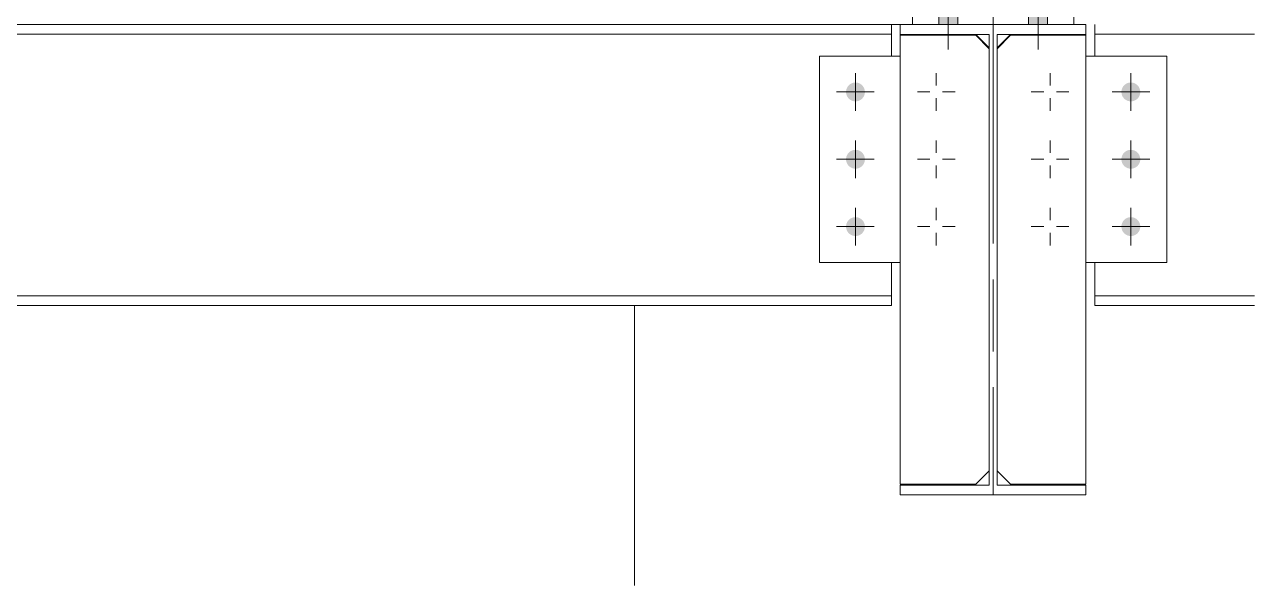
# Model space of a CAD drawing. Header units: millimetres. Extents: x 2 to 845, y 5 to 599.
# Drawn here: x 401.48 to 435.75, y 448.64 to 464.26 of the extents above; entities that cross this region are included whole.
import ezdxf

# ---------------------------------------------------------------- set-up
doc = ezdxf.new("R2010")
doc.units = ezdxf.units.MM
for name, pattern in [('XKITLINE00', [0]), ('XKITLINE02', [4, 2, -2]), ('XKITLINE06', [7, 3, -1, 2, -1])]:
    doc.linetypes.add(name, pattern=pattern)
for name, color, linetype, lineweight in [('Grelha', 4, 'Continuous', 0), ('Objeto gráfico', 3, 'Continuous', 0), ('Parafuso', 3, 'Continuous', 0), ('Peça', 2, 'Continuous', 0)]:
    doc.layers.add(name, color=color, linetype=linetype, lineweight=lineweight)

# ---------------------------------------------------------------- blocks, each defined once
blk = doc.blocks.new('*A222')
at = {"layer": 'Parafuso'}
for points in [[(426.96, 464.257), (426.96, 464.732), (427.485, 464.732), (427.485, 464.257)], [(426.96, 464.257), (426.96, 464.732), (427.485, 464.732), (427.485, 464.257)], [(426.96, 464.257), (426.96, 464.732), (427.485, 464.732), (427.485, 464.257)], [(429.46, 464.257), (429.46, 464.732), (429.985, 464.732), (429.985, 464.257)], [(429.46, 464.257), (429.46, 464.732), (429.985, 464.732), (429.985, 464.257)], [(429.46, 464.257), (429.46, 464.732), (429.985, 464.732), (429.985, 464.257)], [(429.46, 464.257), (429.46, 464.732), (429.985, 464.732), (429.985, 464.257)]]:
    blk.add_hatch(color=7, dxfattribs=at).paths.add_polyline_path(points, flags=17)
at = {"layer": 'Parafuso', "color": 7, "linetype": 'XKITLINE00', "lineweight": 0}
for p, q in [((427.223, 465.152), (427.223, 463.565)), ((427.223, 465.152), (427.223, 463.565)), ((427.223, 465.152), (427.223, 463.565)), ((429.723, 465.152), (429.723, 463.565)), ((429.723, 465.152), (429.723, 463.565)), ((429.723, 465.152), (429.723, 463.565)), ((429.723, 465.152), (429.723, 463.565)), ((426.96, 464.732), (426.96, 464.257)), ((426.96, 464.732), (426.96, 464.257)), ((426.96, 464.732), (426.96, 464.257)), ((427.485, 464.732), (427.485, 464.257)), ((427.485, 464.732), (427.485, 464.257)), ((427.485, 464.732), (427.485, 464.257)), ((429.46, 464.732), (429.46, 464.257)), ((429.46, 464.732), (429.46, 464.257)), ((429.46, 464.732), (429.46, 464.257)), ((429.46, 464.732), (429.46, 464.257)), ((429.985, 464.732), (429.985, 464.257)), ((429.985, 464.732), (429.985, 464.257)), ((429.985, 464.732), (429.985, 464.257)), ((429.985, 464.732), (429.985, 464.257))]:
    blk.add_line(p, q, dxfattribs=at)
at = {"layer": 'Parafuso', "color": 7, "linetype": 'XKITLINE02', "lineweight": 0}
for p, q in [((427.223, 465.152), (427.223, 463.565)), ((426.96, 464.732), (426.96, 464.257)), ((427.485, 464.732), (427.485, 464.257))]:
    blk.add_line(p, q, dxfattribs=at)
blk = doc.blocks.new('*A232')
at = {"layer": 'Grelha', "color": 7, "linetype": 'XKITLINE00', "lineweight": 0}
blk.add_line((346.986, 464.257), (429.929, 464.257), dxfattribs=at)
blk = doc.blocks.new('*A239')
at = {"layer": 'Peça', "color": 1, "linetype": 'XKITLINE00', "lineweight": 0}
for p, q in [((425.635, 464.257), (425.635, 463.382)), ((398.673, 463.987), (425.635, 463.987)), ((425.635, 456.432), (425.635, 457.632)), ((371.31, 456.702), (425.635, 456.702)), ((371.31, 456.432), (425.635, 456.432))]:
    blk.add_line(p, q, dxfattribs=at)
blk = doc.blocks.new('*A240')
at = {"layer": 'Peça', "color": 1, "linetype": 'XKITLINE00', "lineweight": 0}
blk.add_line((418.473, 448.639), (418.473, 456.432), dxfattribs=at)
blk = doc.blocks.new('*A257')
at = {"layer": 'Grelha', "color": 7, "linetype": 'XKITLINE00', "lineweight": 0}
blk.add_line((428.473, 461.133), (428.473, 545.418), dxfattribs=at)
blk = doc.blocks.new('*A265')
at = {"layer": 'Peça', "color": 4, "linetype": 'XKITLINE00', "lineweight": 0}
for p, q in [((426.223, 464.732), (426.223, 464.415)), ((426.223, 464.732), (430.723, 464.732)), ((430.723, 464.732), (430.723, 464.415))]:
    blk.add_line(p, q, dxfattribs=at)
at = {"layer": 'Peça', "color": 7, "linetype": 'XKITLINE02', "lineweight": 0}
for p, q in [((430.723, 464.732), (426.223, 464.732)), ((426.223, 464.415), (426.223, 464.257)), ((426.223, 464.257), (430.723, 464.257)), ((426.223, 464.257), (430.723, 464.257)), ((430.723, 464.415), (430.723, 464.257))]:
    blk.add_line(p, q, dxfattribs=at)
blk = doc.blocks.new('*A329')
at = {"layer": 'Peça', "color": 1, "linetype": 'XKITLINE00', "lineweight": 0}
for p, q in [((428.584, 463.585), (428.959, 463.96)), ((428.959, 463.96), (431.06, 463.96)), ((431.06, 463.96), (431.06, 451.455)), ((428.959, 451.455), (428.584, 451.83)), ((431.06, 451.455), (428.959, 451.455))]:
    blk.add_line(p, q, dxfattribs=at)
blk = doc.blocks.new('*A330')
at = {"layer": 'Peça', "color": 1, "linetype": 'XKITLINE00', "lineweight": 0}
for p, q in [((425.885, 451.455), (425.885, 463.96)), ((425.885, 463.96), (427.986, 463.96)), ((427.986, 463.96), (428.361, 463.585)), ((428.361, 451.83), (427.986, 451.455)), ((427.986, 451.455), (425.885, 451.455))]:
    blk.add_line(p, q, dxfattribs=at)
blk = doc.blocks.new('*A331')
at = {"layer": 'Parafuso', "color": 7, "linetype": 'XKITLINE00', "lineweight": 0}
for p, q in [((426.885, 462.907), (426.885, 462.557)), ((426.36, 462.382), (426.71, 462.382)), ((426.885, 461.857), (426.885, 462.207)), ((427.41, 462.382), (427.061, 462.382)), ((426.885, 461.032), (426.885, 460.682)), ((426.36, 460.507), (426.71, 460.507)), ((427.41, 460.507), (427.061, 460.507)), ((426.885, 459.982), (426.885, 460.332)), ((426.885, 459.157), (426.885, 458.807)), ((426.36, 458.632), (426.71, 458.632)), ((427.41, 458.632), (427.061, 458.632)), ((426.885, 458.107), (426.885, 458.457))]:
    blk.add_line(p, q, dxfattribs=at)
blk = doc.blocks.new('*A332')
at = {"layer": 'Parafuso'}
for points in [[(424.373, 462.395), (424.374, 462.408), (424.376, 462.421), (424.378, 462.433), (424.381, 462.446), (424.384, 462.458), (424.388, 462.47), (424.393, 462.483), (424.398, 462.494), (424.404, 462.506), (424.41, 462.517), (424.417, 462.528), (424.424, 462.538), (424.432, 462.549), (424.441, 462.558), (424.45, 462.568), (424.459, 462.577), (424.469, 462.585), (424.479, 462.593), (424.489, 462.6), (424.5, 462.607), (424.511, 462.614), (424.523, 462.619), (424.535, 462.625), (424.547, 462.629), (424.559, 462.633), (424.571, 462.637), (424.584, 462.64), (424.597, 462.642), (424.609, 462.643), (424.622, 462.644), (424.635, 462.645), (424.648, 462.644), (424.661, 462.643), (424.674, 462.642), (424.686, 462.64), (424.699, 462.637), (424.711, 462.633), (424.724, 462.629), (424.736, 462.625), (424.747, 462.619), (424.759, 462.614), (424.77, 462.607), (424.781, 462.6), (424.792, 462.593), (424.802, 462.585), (424.811, 462.577), (424.821, 462.568), (424.83, 462.558), (424.838, 462.549), (424.846, 462.538), (424.853, 462.528), (424.86, 462.517), (424.867, 462.506), (424.872, 462.494), (424.878, 462.483), (424.882, 462.47), (424.886, 462.458), (424.89, 462.446), (424.893, 462.433), (424.895, 462.421), (424.896, 462.408), (424.897, 462.395), (424.898, 462.382), (424.897, 462.369), (424.896, 462.356), (424.895, 462.344), (424.893, 462.331), (424.89, 462.318), (424.886, 462.306), (424.882, 462.294), (424.878, 462.282), (424.872, 462.27), (424.867, 462.258), (424.86, 462.247), (424.853, 462.236), (424.846, 462.226), (424.838, 462.216), (424.83, 462.206), (424.821, 462.196), (424.811, 462.188), (424.802, 462.179), (424.792, 462.171), (424.781, 462.164), (424.77, 462.157), (424.759, 462.151), (424.747, 462.145), (424.736, 462.14), (424.724, 462.135), (424.711, 462.131), (424.699, 462.127), (424.686, 462.125), (424.674, 462.122), (424.661, 462.121), (424.648, 462.12), (424.635, 462.12), (424.622, 462.12), (424.609, 462.121), (424.597, 462.122), (424.584, 462.125), (424.571, 462.127), (424.559, 462.131), (424.547, 462.135), (424.535, 462.14), (424.523, 462.145), (424.511, 462.151), (424.5, 462.157), (424.489, 462.164), (424.479, 462.171), (424.469, 462.179), (424.459, 462.188), (424.45, 462.196), (424.441, 462.206), (424.432, 462.216), (424.424, 462.226), (424.417, 462.236), (424.41, 462.247), (424.404, 462.258), (424.398, 462.27), (424.393, 462.282), (424.388, 462.294), (424.384, 462.306), (424.381, 462.318), (424.378, 462.331), (424.376, 462.344), (424.374, 462.356), (424.373, 462.369), (424.373, 462.382)], [(424.373, 460.52), (424.374, 460.533), (424.376, 460.546), (424.378, 460.558), (424.381, 460.571), (424.384, 460.583), (424.388, 460.595), (424.393, 460.608), (424.398, 460.619), (424.404, 460.631), (424.41, 460.642), (424.417, 460.653), (424.424, 460.663), (424.432, 460.674), (424.441, 460.683), (424.45, 460.693), (424.459, 460.702), (424.469, 460.71), (424.479, 460.718), (424.489, 460.725), (424.5, 460.732), (424.511, 460.739), (424.523, 460.744), (424.535, 460.75), (424.547, 460.754), (424.559, 460.758), (424.571, 460.762), (424.584, 460.765), (424.597, 460.767), (424.609, 460.768), (424.622, 460.769), (424.635, 460.77), (424.648, 460.769), (424.661, 460.768), (424.674, 460.767), (424.686, 460.765), (424.699, 460.762), (424.711, 460.758), (424.724, 460.754), (424.736, 460.75), (424.747, 460.744), (424.759, 460.739), (424.77, 460.732), (424.781, 460.725), (424.792, 460.718), (424.802, 460.71), (424.811, 460.702), (424.821, 460.693), (424.83, 460.683), (424.838, 460.674), (424.846, 460.663), (424.853, 460.653), (424.86, 460.642), (424.867, 460.631), (424.872, 460.619), (424.878, 460.608), (424.882, 460.595), (424.886, 460.583), (424.89, 460.571), (424.893, 460.558), (424.895, 460.546), (424.896, 460.533), (424.897, 460.52), (424.898, 460.507), (424.897, 460.494), (424.896, 460.481), (424.895, 460.469), (424.893, 460.456), (424.89, 460.443), (424.886, 460.431), (424.882, 460.419), (424.878, 460.407), (424.872, 460.395), (424.867, 460.383), (424.86, 460.372), (424.853, 460.361), (424.846, 460.351), (424.838, 460.341), (424.83, 460.331), (424.821, 460.321), (424.811, 460.313), (424.802, 460.304), (424.792, 460.296), (424.781, 460.289), (424.77, 460.282), (424.759, 460.276), (424.747, 460.27), (424.736, 460.265), (424.724, 460.26), (424.711, 460.256), (424.699, 460.252), (424.686, 460.25), (424.674, 460.247), (424.661, 460.246), (424.648, 460.245), (424.635, 460.245), (424.622, 460.245), (424.609, 460.246), (424.597, 460.247), (424.584, 460.25), (424.571, 460.252), (424.559, 460.256), (424.547, 460.26), (424.535, 460.265), (424.523, 460.27), (424.511, 460.276), (424.5, 460.282), (424.489, 460.289), (424.479, 460.296), (424.469, 460.304), (424.459, 460.313), (424.45, 460.321), (424.441, 460.331), (424.432, 460.341), (424.424, 460.351), (424.417, 460.361), (424.41, 460.372), (424.404, 460.383), (424.398, 460.395), (424.393, 460.407), (424.388, 460.419), (424.384, 460.431), (424.381, 460.443), (424.378, 460.456), (424.376, 460.469), (424.374, 460.481), (424.373, 460.494), (424.373, 460.507)], [(424.373, 458.645), (424.374, 458.658), (424.376, 458.671), (424.378, 458.683), (424.381, 458.696), (424.384, 458.708), (424.388, 458.72), (424.393, 458.733), (424.398, 458.744), (424.404, 458.756), (424.41, 458.767), (424.417, 458.778), (424.424, 458.788), (424.432, 458.799), (424.441, 458.808), (424.45, 458.818), (424.459, 458.827), (424.469, 458.835), (424.479, 458.843), (424.489, 458.85), (424.5, 458.857), (424.511, 458.864), (424.523, 458.869), (424.535, 458.875), (424.547, 458.879), (424.559, 458.883), (424.571, 458.887), (424.584, 458.89), (424.597, 458.892), (424.609, 458.893), (424.622, 458.894), (424.635, 458.895), (424.648, 458.894), (424.661, 458.893), (424.674, 458.892), (424.686, 458.89), (424.699, 458.887), (424.711, 458.883), (424.724, 458.879), (424.736, 458.875), (424.747, 458.869), (424.759, 458.864), (424.77, 458.857), (424.781, 458.85), (424.792, 458.843), (424.802, 458.835), (424.811, 458.827), (424.821, 458.818), (424.83, 458.808), (424.838, 458.799), (424.846, 458.788), (424.853, 458.778), (424.86, 458.767), (424.867, 458.756), (424.872, 458.744), (424.878, 458.733), (424.882, 458.72), (424.886, 458.708), (424.89, 458.696), (424.893, 458.683), (424.895, 458.671), (424.896, 458.658), (424.897, 458.645), (424.898, 458.632), (424.897, 458.619), (424.896, 458.606), (424.895, 458.594), (424.893, 458.581), (424.89, 458.568), (424.886, 458.556), (424.882, 458.544), (424.878, 458.532), (424.872, 458.52), (424.867, 458.508), (424.86, 458.497), (424.853, 458.486), (424.846, 458.476), (424.838, 458.466), (424.83, 458.456), (424.821, 458.446), (424.811, 458.438), (424.802, 458.429), (424.792, 458.421), (424.781, 458.414), (424.77, 458.407), (424.759, 458.401), (424.747, 458.395), (424.736, 458.39), (424.724, 458.385), (424.711, 458.381), (424.699, 458.377), (424.686, 458.375), (424.674, 458.372), (424.661, 458.371), (424.648, 458.37), (424.635, 458.37), (424.622, 458.37), (424.609, 458.371), (424.597, 458.372), (424.584, 458.375), (424.571, 458.377), (424.559, 458.381), (424.547, 458.385), (424.535, 458.39), (424.523, 458.395), (424.511, 458.401), (424.5, 458.407), (424.489, 458.414), (424.479, 458.421), (424.469, 458.429), (424.459, 458.438), (424.45, 458.446), (424.441, 458.456), (424.432, 458.466), (424.424, 458.476), (424.417, 458.486), (424.41, 458.497), (424.404, 458.508), (424.398, 458.52), (424.393, 458.532), (424.388, 458.544), (424.384, 458.556), (424.381, 458.568), (424.378, 458.581), (424.376, 458.594), (424.374, 458.606), (424.373, 458.619), (424.373, 458.632)]]:
    blk.add_hatch(color=7, dxfattribs=at).paths.add_polyline_path(points, flags=17)
at = {"layer": 'Parafuso', "color": 7, "linetype": 'XKITLINE00', "lineweight": 0}
for p, q in [((424.635, 461.857), (424.635, 462.907)), ((425.16, 462.382), (424.11, 462.382)), ((424.635, 459.982), (424.635, 461.032)), ((425.16, 460.507), (424.11, 460.507)), ((424.635, 458.107), (424.635, 459.157)), ((425.16, 458.632), (424.11, 458.632))]:
    blk.add_line(p, q, dxfattribs=at)
blk = doc.blocks.new('*A333')
at = {"layer": 'Peça', "color": 1, "linetype": 'XKITLINE00', "lineweight": 0}
for p, q in [((425.885, 463.382), (423.635, 463.382)), ((423.635, 463.382), (423.635, 457.632)), ((423.635, 457.632), (425.885, 457.632))]:
    blk.add_line(p, q, dxfattribs=at)
blk = doc.blocks.new('*A334')
at = {"layer": 'Peça', "color": 1, "linetype": 'XKITLINE00', "lineweight": 0}
for p, q in [((425.885, 463.96), (425.885, 463.985)), ((428.361, 463.61), (427.986, 463.985))]:
    blk.add_line(p, q, dxfattribs=at)
blk = doc.blocks.new('*A335')
at = {"layer": 'Parafuso', "color": 7, "linetype": 'XKITLINE00', "lineweight": 0}
for p, q in [((426.885, 462.907), (426.885, 462.557)), ((426.36, 462.382), (426.71, 462.382)), ((426.885, 461.857), (426.885, 462.207)), ((427.41, 462.382), (427.061, 462.382)), ((426.885, 461.032), (426.885, 460.682)), ((426.36, 460.507), (426.71, 460.507)), ((427.41, 460.507), (427.061, 460.507)), ((426.885, 459.982), (426.885, 460.332)), ((426.885, 459.157), (426.885, 458.807)), ((426.36, 458.632), (426.71, 458.632)), ((427.41, 458.632), (427.061, 458.632)), ((426.885, 458.107), (426.885, 458.457))]:
    blk.add_line(p, q, dxfattribs=at)
blk = doc.blocks.new('*A336')
at = {"layer": 'Parafuso', "color": 7, "linetype": 'XKITLINE00', "lineweight": 0}
for p, q in [((424.635, 462.907), (424.635, 462.557)), ((424.11, 462.382), (424.46, 462.382)), ((424.635, 461.857), (424.635, 462.207)), ((425.16, 462.382), (424.811, 462.382)), ((424.635, 461.032), (424.635, 460.682)), ((424.11, 460.507), (424.46, 460.507)), ((425.16, 460.507), (424.811, 460.507)), ((424.635, 459.982), (424.635, 460.332)), ((424.635, 459.157), (424.635, 458.807)), ((424.11, 458.632), (424.46, 458.632)), ((425.16, 458.632), (424.811, 458.632)), ((424.635, 458.107), (424.635, 458.457))]:
    blk.add_line(p, q, dxfattribs=at)
blk = doc.blocks.new('*A343')
at = {"layer": 'Peça', "color": 1, "linetype": 'XKITLINE00', "lineweight": 0}
for p, q in [((428.584, 463.61), (428.959, 463.985)), ((431.06, 463.96), (431.06, 463.985))]:
    blk.add_line(p, q, dxfattribs=at)
blk = doc.blocks.new('*A344')
at = {"layer": 'Peça', "color": 1, "linetype": 'XKITLINE00', "lineweight": 0}
for p, q in [((431.06, 463.382), (433.31, 463.382)), ((433.31, 463.382), (433.31, 457.632)), ((433.31, 457.632), (431.06, 457.632))]:
    blk.add_line(p, q, dxfattribs=at)
blk = doc.blocks.new('*A345')
at = {"layer": 'Parafuso', "color": 7, "linetype": 'XKITLINE00', "lineweight": 0}
for p, q in [((430.06, 462.907), (430.06, 462.557)), ((429.535, 462.382), (429.885, 462.382)), ((430.06, 461.857), (430.06, 462.207)), ((430.585, 462.382), (430.236, 462.382)), ((430.06, 461.032), (430.06, 460.682)), ((429.535, 460.507), (429.885, 460.507)), ((430.585, 460.507), (430.236, 460.507)), ((430.06, 459.982), (430.06, 460.332)), ((430.06, 459.157), (430.06, 458.807)), ((429.535, 458.632), (429.885, 458.632)), ((430.585, 458.632), (430.236, 458.632)), ((430.06, 458.107), (430.06, 458.457))]:
    blk.add_line(p, q, dxfattribs=at)
blk = doc.blocks.new('*A346')
at = {"layer": 'Parafuso'}
for points in [[(432.048, 462.395), (432.049, 462.408), (432.051, 462.421), (432.053, 462.433), (432.056, 462.446), (432.059, 462.458), (432.063, 462.47), (432.068, 462.483), (432.073, 462.494), (432.079, 462.506), (432.085, 462.517), (432.092, 462.528), (432.099, 462.538), (432.107, 462.549), (432.116, 462.558), (432.125, 462.568), (432.134, 462.577), (432.144, 462.585), (432.154, 462.593), (432.164, 462.6), (432.175, 462.607), (432.186, 462.614), (432.198, 462.619), (432.21, 462.625), (432.222, 462.629), (432.234, 462.633), (432.246, 462.637), (432.259, 462.64), (432.272, 462.642), (432.284, 462.643), (432.297, 462.644), (432.31, 462.645), (432.323, 462.644), (432.336, 462.643), (432.349, 462.642), (432.361, 462.64), (432.374, 462.637), (432.386, 462.633), (432.399, 462.629), (432.411, 462.625), (432.422, 462.619), (432.434, 462.614), (432.445, 462.607), (432.456, 462.6), (432.467, 462.593), (432.477, 462.585), (432.486, 462.577), (432.496, 462.568), (432.505, 462.558), (432.513, 462.549), (432.521, 462.538), (432.528, 462.528), (432.535, 462.517), (432.542, 462.506), (432.547, 462.494), (432.553, 462.483), (432.557, 462.47), (432.561, 462.458), (432.565, 462.446), (432.568, 462.433), (432.57, 462.421), (432.571, 462.408), (432.572, 462.395), (432.573, 462.382), (432.572, 462.369), (432.571, 462.356), (432.57, 462.344), (432.568, 462.331), (432.565, 462.318), (432.561, 462.306), (432.557, 462.294), (432.553, 462.282), (432.547, 462.27), (432.542, 462.258), (432.535, 462.247), (432.528, 462.236), (432.521, 462.226), (432.513, 462.216), (432.505, 462.206), (432.496, 462.196), (432.486, 462.188), (432.477, 462.179), (432.467, 462.171), (432.456, 462.164), (432.445, 462.157), (432.434, 462.151), (432.422, 462.145), (432.411, 462.14), (432.399, 462.135), (432.386, 462.131), (432.374, 462.127), (432.361, 462.125), (432.349, 462.122), (432.336, 462.121), (432.323, 462.12), (432.31, 462.12), (432.297, 462.12), (432.284, 462.121), (432.272, 462.122), (432.259, 462.125), (432.246, 462.127), (432.234, 462.131), (432.222, 462.135), (432.21, 462.14), (432.198, 462.145), (432.186, 462.151), (432.175, 462.157), (432.164, 462.164), (432.154, 462.171), (432.144, 462.179), (432.134, 462.188), (432.125, 462.196), (432.116, 462.206), (432.107, 462.216), (432.099, 462.226), (432.092, 462.236), (432.085, 462.247), (432.079, 462.258), (432.073, 462.27), (432.068, 462.282), (432.063, 462.294), (432.059, 462.306), (432.056, 462.318), (432.053, 462.331), (432.051, 462.344), (432.049, 462.356), (432.048, 462.369), (432.048, 462.382)], [(432.048, 460.52), (432.049, 460.533), (432.051, 460.546), (432.053, 460.558), (432.056, 460.571), (432.059, 460.583), (432.063, 460.595), (432.068, 460.608), (432.073, 460.619), (432.079, 460.631), (432.085, 460.642), (432.092, 460.653), (432.099, 460.663), (432.107, 460.674), (432.116, 460.683), (432.125, 460.693), (432.134, 460.702), (432.144, 460.71), (432.154, 460.718), (432.164, 460.725), (432.175, 460.732), (432.186, 460.739), (432.198, 460.744), (432.21, 460.75), (432.222, 460.754), (432.234, 460.758), (432.246, 460.762), (432.259, 460.765), (432.272, 460.767), (432.284, 460.768), (432.297, 460.769), (432.31, 460.77), (432.323, 460.769), (432.336, 460.768), (432.349, 460.767), (432.361, 460.765), (432.374, 460.762), (432.386, 460.758), (432.399, 460.754), (432.411, 460.75), (432.422, 460.744), (432.434, 460.739), (432.445, 460.732), (432.456, 460.725), (432.467, 460.718), (432.477, 460.71), (432.486, 460.702), (432.496, 460.693), (432.505, 460.683), (432.513, 460.674), (432.521, 460.663), (432.528, 460.653), (432.535, 460.642), (432.542, 460.631), (432.547, 460.619), (432.553, 460.608), (432.557, 460.595), (432.561, 460.583), (432.565, 460.571), (432.568, 460.558), (432.57, 460.546), (432.571, 460.533), (432.572, 460.52), (432.573, 460.507), (432.572, 460.494), (432.571, 460.481), (432.57, 460.469), (432.568, 460.456), (432.565, 460.443), (432.561, 460.431), (432.557, 460.419), (432.553, 460.407), (432.547, 460.395), (432.542, 460.383), (432.535, 460.372), (432.528, 460.361), (432.521, 460.351), (432.513, 460.341), (432.505, 460.331), (432.496, 460.321), (432.486, 460.313), (432.477, 460.304), (432.467, 460.296), (432.456, 460.289), (432.445, 460.282), (432.434, 460.276), (432.422, 460.27), (432.411, 460.265), (432.399, 460.26), (432.386, 460.256), (432.374, 460.252), (432.361, 460.25), (432.349, 460.247), (432.336, 460.246), (432.323, 460.245), (432.31, 460.245), (432.297, 460.245), (432.284, 460.246), (432.272, 460.247), (432.259, 460.25), (432.246, 460.252), (432.234, 460.256), (432.222, 460.26), (432.21, 460.265), (432.198, 460.27), (432.186, 460.276), (432.175, 460.282), (432.164, 460.289), (432.154, 460.296), (432.144, 460.304), (432.134, 460.313), (432.125, 460.321), (432.116, 460.331), (432.107, 460.341), (432.099, 460.351), (432.092, 460.361), (432.085, 460.372), (432.079, 460.383), (432.073, 460.395), (432.068, 460.407), (432.063, 460.419), (432.059, 460.431), (432.056, 460.443), (432.053, 460.456), (432.051, 460.469), (432.049, 460.481), (432.048, 460.494), (432.048, 460.507)], [(432.048, 458.645), (432.049, 458.658), (432.051, 458.671), (432.053, 458.683), (432.056, 458.696), (432.059, 458.708), (432.063, 458.72), (432.068, 458.733), (432.073, 458.744), (432.079, 458.756), (432.085, 458.767), (432.092, 458.778), (432.099, 458.788), (432.107, 458.799), (432.116, 458.808), (432.125, 458.818), (432.134, 458.827), (432.144, 458.835), (432.154, 458.843), (432.164, 458.85), (432.175, 458.857), (432.186, 458.864), (432.198, 458.869), (432.21, 458.875), (432.222, 458.879), (432.234, 458.883), (432.246, 458.887), (432.259, 458.89), (432.272, 458.892), (432.284, 458.893), (432.297, 458.894), (432.31, 458.895), (432.323, 458.894), (432.336, 458.893), (432.349, 458.892), (432.361, 458.89), (432.374, 458.887), (432.386, 458.883), (432.399, 458.879), (432.411, 458.875), (432.422, 458.869), (432.434, 458.864), (432.445, 458.857), (432.456, 458.85), (432.467, 458.843), (432.477, 458.835), (432.486, 458.827), (432.496, 458.818), (432.505, 458.808), (432.513, 458.799), (432.521, 458.788), (432.528, 458.778), (432.535, 458.767), (432.542, 458.756), (432.547, 458.744), (432.553, 458.733), (432.557, 458.72), (432.561, 458.708), (432.565, 458.696), (432.568, 458.683), (432.57, 458.671), (432.571, 458.658), (432.572, 458.645), (432.573, 458.632), (432.572, 458.619), (432.571, 458.606), (432.57, 458.594), (432.568, 458.581), (432.565, 458.568), (432.561, 458.556), (432.557, 458.544), (432.553, 458.532), (432.547, 458.52), (432.542, 458.508), (432.535, 458.497), (432.528, 458.486), (432.521, 458.476), (432.513, 458.466), (432.505, 458.456), (432.496, 458.446), (432.486, 458.438), (432.477, 458.429), (432.467, 458.421), (432.456, 458.414), (432.445, 458.407), (432.434, 458.401), (432.422, 458.395), (432.411, 458.39), (432.399, 458.385), (432.386, 458.381), (432.374, 458.377), (432.361, 458.375), (432.349, 458.372), (432.336, 458.371), (432.323, 458.37), (432.31, 458.37), (432.297, 458.37), (432.284, 458.371), (432.272, 458.372), (432.259, 458.375), (432.246, 458.377), (432.234, 458.381), (432.222, 458.385), (432.21, 458.39), (432.198, 458.395), (432.186, 458.401), (432.175, 458.407), (432.164, 458.414), (432.154, 458.421), (432.144, 458.429), (432.134, 458.438), (432.125, 458.446), (432.116, 458.456), (432.107, 458.466), (432.099, 458.476), (432.092, 458.486), (432.085, 458.497), (432.079, 458.508), (432.073, 458.52), (432.068, 458.532), (432.063, 458.544), (432.059, 458.556), (432.056, 458.568), (432.053, 458.581), (432.051, 458.594), (432.049, 458.606), (432.048, 458.619), (432.048, 458.632)]]:
    blk.add_hatch(color=7, dxfattribs=at).paths.add_polyline_path(points, flags=17)
at = {"layer": 'Parafuso', "color": 7, "linetype": 'XKITLINE00', "lineweight": 0}
for p, q in [((432.31, 461.857), (432.31, 462.907)), ((431.785, 462.382), (432.835, 462.382)), ((432.31, 459.982), (432.31, 461.032)), ((431.785, 460.507), (432.835, 460.507)), ((432.31, 458.107), (432.31, 459.157)), ((431.785, 458.632), (432.835, 458.632))]:
    blk.add_line(p, q, dxfattribs=at)
blk = doc.blocks.new('*A347')
at = {"layer": 'Peça', "color": 1, "linetype": 'XKITLINE00', "lineweight": 0}
for p, q in [((431.06, 464.257), (425.885, 464.257)), ((425.885, 464.257), (425.885, 463.985)), ((431.06, 463.985), (431.06, 464.257)), ((425.885, 463.985), (428.361, 463.985)), ((428.361, 463.985), (428.361, 451.43)), ((428.584, 451.43), (428.584, 463.985)), ((428.584, 463.985), (431.06, 463.985)), ((428.361, 451.43), (425.885, 451.43)), ((425.885, 451.43), (425.885, 451.157)), ((425.885, 451.157), (431.06, 451.157)), ((431.06, 451.43), (428.584, 451.43)), ((431.06, 451.157), (431.06, 451.43))]:
    blk.add_line(p, q, dxfattribs=at)
blk = doc.blocks.new('*A348')
at = {"layer": 'Peça', "color": 1, "linetype": 'XKITLINE00', "lineweight": 0}
for p, q in [((431.31, 464.257), (431.31, 463.382)), ((431.31, 463.987), (435.754, 463.987)), ((431.31, 457.632), (431.31, 456.432)), ((431.31, 456.702), (435.754, 456.702)), ((431.31, 456.432), (435.754, 456.432))]:
    blk.add_line(p, q, dxfattribs=at)
blk = doc.blocks.new('*A1209')
at = {"layer": 'Objeto gráfico', "color": 7, "linetype": 'XKITLINE06', "lineweight": 0}
blk.add_line((428.473, 451.157), (428.473, 474.095), dxfattribs=at)

msp = doc.modelspace()

# ---------------------------------------------------------------- block references
at = {"lineweight": 0}
for name in ['*A257', '*A240', '*A1209', '*A222', '*A265', '*A232', '*A239', '*A347', '*A348', '*A334', '*A330', '*A343', '*A329', '*A333', '*A344', '*A332', '*A336', '*A331', '*A335', '*A345', '*A346']:
    msp.add_blockref(name, (0, 0), dxfattribs=at)

doc.saveas('drawing.dxf')
